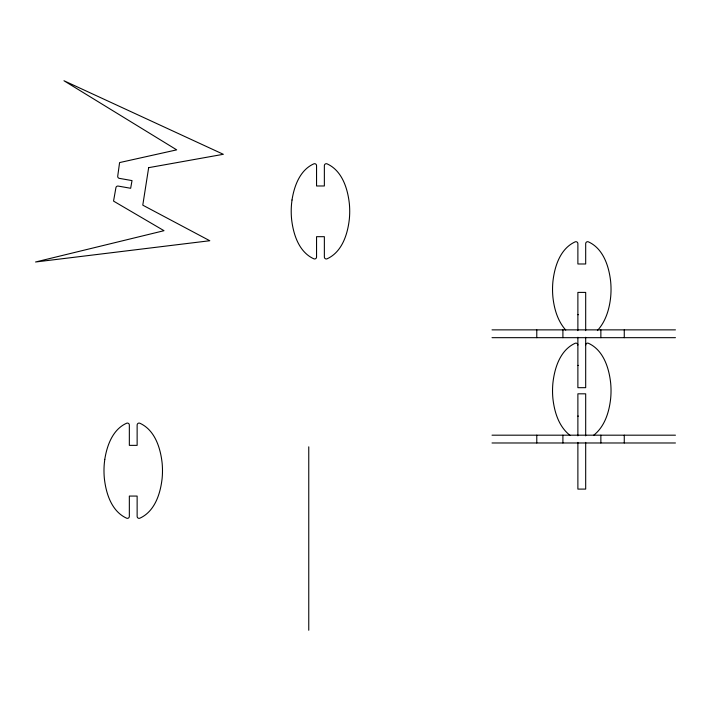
<?xml version="1.0" encoding="UTF-8"?>
<svg xmlns="http://www.w3.org/2000/svg" width="711" height="711" viewBox="0 0 711 711"><rect width="100%" height="100%" fill="white"/><g stroke="black" fill="none" stroke-linecap="round" stroke-linejoin="round"><path stroke-width="1.07" d="M597.382 330.588C605.781 321.434 609.46 308.956 610.687 296.825A80.876 80.876 0 0 0 610.687 281.849C609.051 266.572 603.452 248.646 588.335 241.82A1.946 1.946 0 0 0 585.686 243.642L585.686 263.985L577.883 263.985L577.883 243.642A1.946 1.946 0 0 0 575.235 241.82C560.117 248.646 554.527 266.572 552.882 281.849A80.858 80.858 0 0 0 552.909 297.1C554.162 308.903 557.691 321.061 565.752 330.073M593.694 435.239C604.848 426.476 609.247 411.829 610.687 398.24A80.876 80.876 0 0 0 610.687 383.265C609.051 367.987 603.452 350.061 588.335 343.235A1.946 1.946 0 0 0 585.686 345.057M577.883 314.697L578.372 314.697M492.021 329.868L675.45 329.868M492.021 337.672L675.45 337.672M577.883 365.401L578.372 365.401M577.883 416.104L578.372 416.104M492.021 435.185L675.45 435.185M492.021 442.98L675.45 442.98M570.053 435.372C558.837 426.707 554.393 412.069 552.9 398.507A80.858 80.858 0 0 1 552.882 383.265C554.527 367.987 560.117 350.061 575.235 343.235A1.946 1.946 0 0 1 577.883 345.057M624.267 329.868L624.267 337.672M624.267 435.185L624.267 442.98M600.866 329.868L600.866 337.672M600.866 435.185L600.866 442.98M585.686 330.642L585.686 292.417L577.883 292.399L577.883 330.642M585.686 337.272L585.686 387.673L577.883 387.691L577.883 337.272M585.686 435.861L585.686 393.823L577.883 393.814L577.883 435.861M585.686 442.384L585.686 489.088L577.883 489.106L577.883 442.384M562.908 329.868L562.908 337.672M562.908 435.185L562.908 442.98M536.778 329.868L536.778 337.672M536.778 435.185L536.778 442.98M308.761 446.828L308.761 630.257M104.784 459.386L104.33 463.225A80.876 80.876 0 0 0 104.33 478.201C105.975 493.478 111.574 511.405 126.691 518.23A1.946 1.946 0 0 0 129.34 516.408L129.34 496.065L137.134 496.065L137.134 516.408A1.946 1.946 0 0 0 139.783 518.23C154.909 511.405 160.499 493.478 162.144 478.201A80.876 80.876 0 0 0 162.144 463.225C160.499 447.948 154.909 430.013 139.783 423.196A1.946 1.946 0 0 0 137.134 425.009L137.134 445.362L129.34 445.362L129.34 425.009A1.946 1.946 0 0 0 126.691 423.196C112.765 429.328 106.979 445.37 104.784 459.386M292.008 200.004L291.554 203.844A80.858 80.858 0 0 0 291.581 219.086C293.261 234.275 298.869 252.085 313.906 258.848A1.946 1.946 0 0 0 316.555 257.026L316.555 236.683L324.358 236.683L324.358 257.026A1.946 1.946 0 0 0 327.007 258.848C342.124 252.032 347.723 234.097 349.368 218.819A80.876 80.876 0 0 0 349.368 203.844C347.723 188.566 342.124 170.64 327.007 163.814A1.946 1.946 0 0 0 324.358 165.636L324.358 185.98L316.555 185.98L316.555 165.636A1.946 1.946 0 0 0 313.906 163.814C299.989 169.947 294.194 185.989 292.008 200.004M148.661 167.663L142.778 205.159L209.781 240.736L35.55 261.995L164.019 230.693L113.547 201.106L115.92 187.66A1.946 1.946 0 0 1 118.177 186.078L130.664 188.282L132.015 180.594L119.315 178.354A1.946 1.946 0 0 1 117.724 176.168L119.59 162.579L176.692 149.861L63.963 80.743L223.325 154.296L148.661 167.663"/></g></svg>
